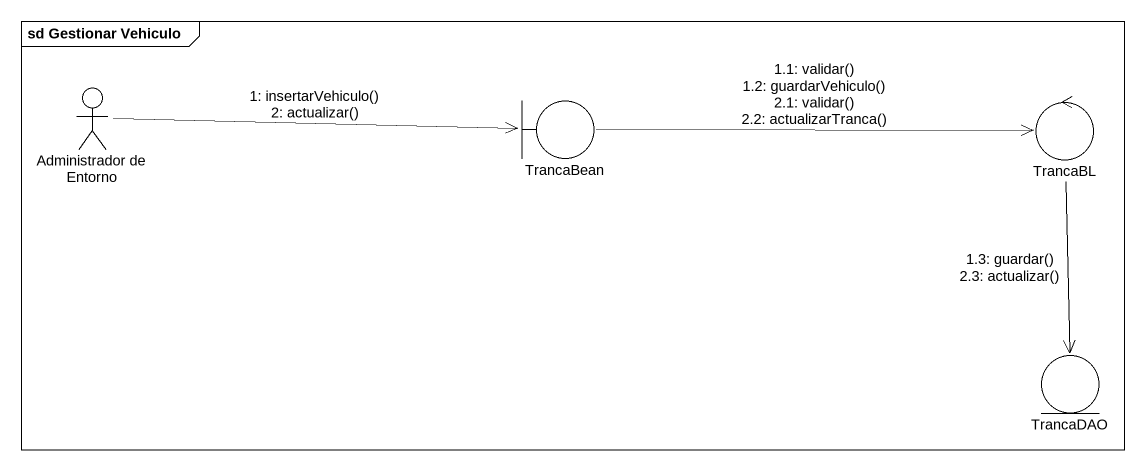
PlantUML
@startuml
mainframe sd Gestionar Vehiculo
actor "Administrador de Entorno" as Administrador_de_Entorno
boundary TrancaBean
control TrancaBL
entity TrancaDAO
Administrador_de_Entorno -right-> TrancaBean : 1: insertarVehiculo()\n2: actualizar()
TrancaBean -right-> TrancaBL : 1.1: validar()\n1.2: guardarVehiculo()\n2.1: validar()\n2.2: actualizarTranca()
TrancaBL --> TrancaDAO : 1.3: guardar()\n2.3: actualizar()
@enduml
